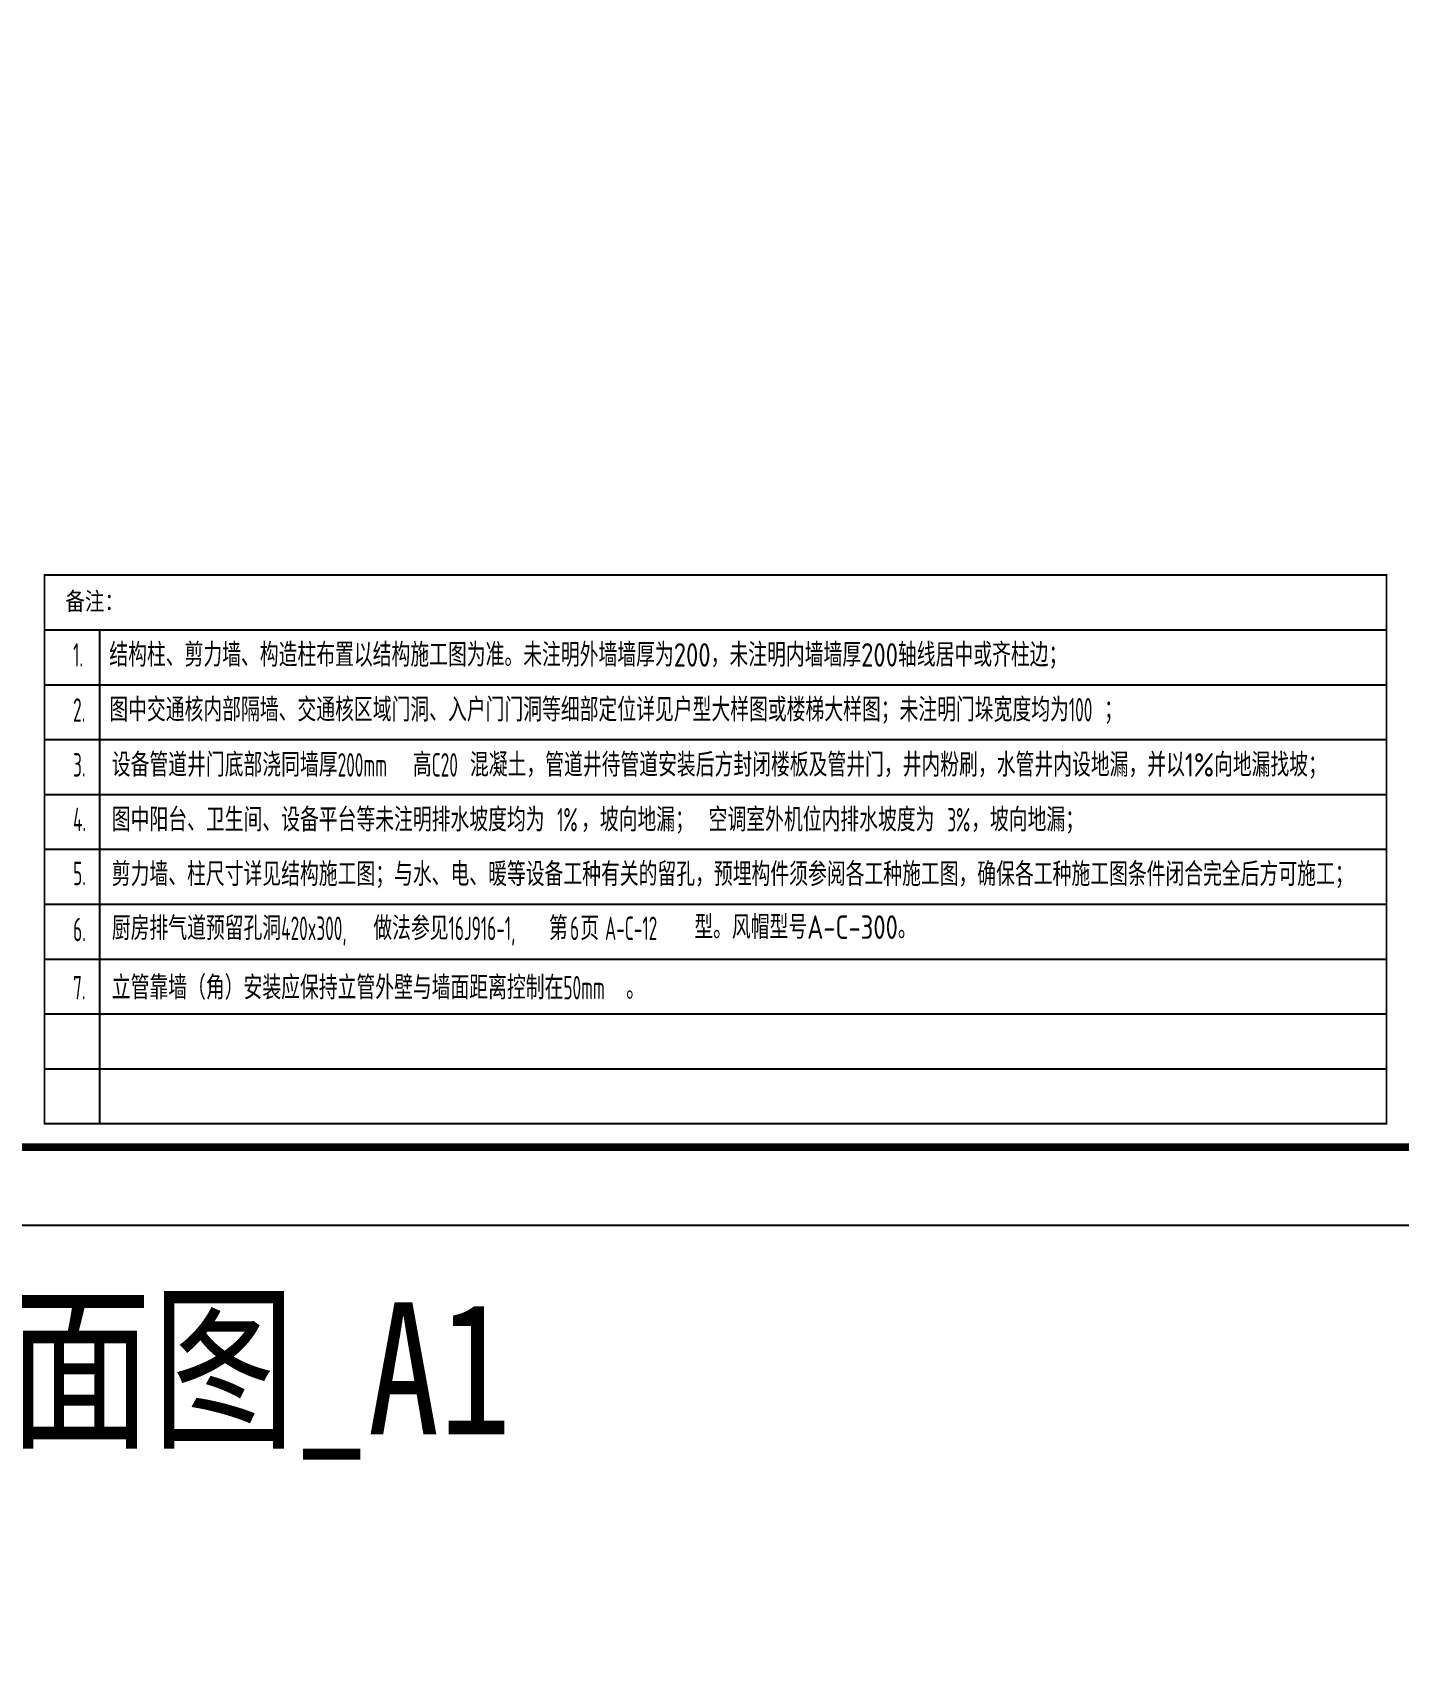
# Model space of a CAD drawing. Extents: x -518115 to 389031, y -209821 to 1628073.
# Drawn here: x 15451 to 32868, y 713980 to 734882 of the extents above; entities that cross this region are included whole.
import ezdxf
from ezdxf.xclip import XClip

# ---------------------------------------------------------------- set-up
doc = ezdxf.new("R2010")
doc.units = 0
doc.header["$LTSCALE"] = 1000
doc.header["$MEASUREMENT"] = 0
doc.header["$XCLIPFRAME"] = 0
doc.linetypes.add('DOTE', pattern=[2.42, 2, -0.2, 0.02, -0.2])
for name, color, linetype in [('C-Sheet-图框', 101, 'Continuous'), ('PUB_TEXT', 4, 'Continuous'), ('图框', 140, 'Continuous'), ('导图字', 7, 'Continuous')]:
    doc.layers.add(name, color=color, linetype=linetype)
doc.layers.add('DOTE', color=19, linetype='DOTE', lineweight=9)
doc.layers.add('yichutu', color=7, linetype='Continuous', true_color=0xffffff, plot=False)
doc.styles.add('宋体', font='', dxfattribs={"height": 50})
doc.styles.add('房间名称', font='TSSDENG', dxfattribs={"width": 0.8, "bigfont": 'HZTXT'})
doc.styles.add('黑体', font='')
doc.styles.get('宋体').set_extended_font_data('SimSun')
doc.styles.get('黑体').set_extended_font_data('SimHei')

# ---------------------------------------------------------------- blocks, each defined once
blk = doc.blocks.new('A$C74D73064')
at = {"layer": 'DOTE', "color": 5}
for p, q in [((-57945, 93137), (-57945, 8149)), ((-52495, 93137), (-52495, 8149))]:
    blk.add_line(p, q, dxfattribs=at)
blk = doc.blocks.new('TK')
at = {"layer": '图框'}
blk.add_lwpolyline([(465375, 548714), (549475, 548714), (549475, 489314), (465375, 489314)], close=True, dxfattribs=at)
blk.add_lwpolyline([(465375, 548714), (549475, 548714), (549475, 489314), (465375, 489314)], close=True, dxfattribs=at)
at = {"layer": '图框', "const_width": 100}
blk.add_lwpolyline([(548475, 490314), (548475, 547714), (467875, 547714), (467875, 490314)], close=True, dxfattribs=at)
blk = doc.blocks.new('A$C78D13F63')
at = {"layer": 'C-Sheet-图框', "color": 0}
for p, q in [((14087, 6600), (31204, 6600)), ((14787, 6600), (14787, 300)), ((14087, 5900), (31204, 5900)), ((14087, 5200), (31204, 5200)), ((14087, 4500), (31204, 4500)), ((14087, 3800), (31204, 3800)), ((14087, 3100), (31204, 3100)), ((14087, 2400), (31204, 2400)), ((14087, 1700), (31204, 1700)), ((14087, 1000), (31204, 1000))]:
    blk.add_line(p, q, dxfattribs=at)
at = {"layer": 'C-Sheet-图框', "color": 0, "const_width": 24}
blk.add_lwpolyline([(14087, 300), (14087, 7300), (31204, 7300), (31204, 300)], close=True, dxfattribs=at)
at = {"layer": 'PUB_TEXT', "color": 2}
for s, height, style, width, p in [('备注：', 227.8, '宋体', 0.8, (14353, 6851)), ('厨房排气道预留孔洞', 300, '房间名称', 0.8, (14945, 2642)), ('420x300,', 300, '房间名称', 0.56, (17105, 2642)), ('做法参见', 300, '房间名称', 0.8, (18281, 2642)), ('16J916-1,', 300, '房间名称', 0.56, (19241, 2642)), ('第', 300, '房间名称', 0.8, (20521, 2642)), ('6', 300, '房间名称', 0.56, (20790, 2642)), ('页', 300, '房间名称', 0.8, (20921, 2642)), ('A-C-12', 300, '房间名称', 0.56, (21235, 2642)), ('型。风帽型号A-C-300。', 300, '房间名称', 0.8, (22375, 2657))]:
    blk.add_text(s, height=height, dxfattribs=dict(at, style=style, width=width)).set_placement(p)
at = {"layer": 'PUB_TEXT', "style": '房间名称'}
for s, width, p in [('1.', 0.56, (14451, 6130)), ('结构柱、剪力墙、构造柱布置以结构施工图为准。未注明外墙墙厚为200，未注明内墙墙厚200轴线居中或齐柱边；', 0.8, (14913, 6130)), ('2.', 0.56, (14451, 5427)), ('图中交通核内部隔墙、交通核区域门洞、入户门门洞等细部定位详见户型大样图或楼梯大样图；未注明门垛宽度均为', 0.8, (14913, 5430)), ('100', 0.56, (27153, 5430)), ('；', 0.8, (27601, 5430)), ('3.', 0.56, (14451, 4727)), ('设备管道井门底部浇同墙厚', 0.8, (14945, 4727)), ('200mm', 0.56, (17825, 4727)), ('高', 0.8, (18785, 4727)), ('C20', 0.56, (19025, 4727)), ('混凝土，管道井待管道安装后方封闭楼板及管井门，井内粉刷，水管井内设地漏，并以1%%%向地漏找坡；', 0.8, (19513, 4727)), ('4.', 0.56, (14451, 4032)), ('图中阳台、卫生间、设备平台等未注明排水坡度均为', 0.8, (14945, 4027)), ('1%', 0.56, (20626, 4027)), ('，坡向地漏；', 0.8, (20930, 4027)), ('空调室外机位内排水坡度为', 0.8, (22558, 4027)), ('3%%%', 0.56, (25602, 4027)), ('，坡向地漏；', 0.8, (25906, 4027)), ('5.', 0.56, (14451, 3342)), ('剪力墙、柱尺寸详见结构施工图；与水、电、暖等设备工种有关的留孔，预埋构件须参阅各工种施工图，确保各工种施工图条件闭合完全后方可施工；', 0.8, (14945, 3332)), ('6.', 0.56, (14451, 2627)), ('7.', 0.56, (14451, 1885)), ('立管靠墙（角）安装应保持立管外壁与墙面距离控制在', 0.8, (14945, 1885)), ('50mm', 0.56, (20705, 1885)), ('。', 0.8, (21505, 1885))]:
    blk.add_text(s, height=300, dxfattribs=dict(at, width=width)).set_placement(p)
blk = doc.blocks.new('yct-841-594-84100-59399.9999999999-100-1000.0')
at = {"layer": 'yichutu', "color": 7, "true_color": 0xffffff}
blk.add_lwpolyline([(0, 0), (0, 59400), (84100, 59400), (84100, 0)], close=True, dxfattribs=at)

msp = doc.modelspace()

# ---------------------------------------------------------------- block references
msp.add_blockref('TK', (-466360.9, 230351.7))
ref = msp.add_blockref('A$C74D73064', (83399.2, 686807.6))
XClip(ref).set_block_clipping_path([(-72082.5976409552, 50822.2563254365), (-18082.6107620973, 70322.2577319878)])

# ---------------------------------------------------------------- texts
at = {"layer": '导图字', "color": 1, "style": '黑体', "width": 0.8}
msp.add_text('建施_08_负一层平面图_A1', height=1682.363, dxfattribs=at).set_placement((457.3, 717001.9))

# ---------------------------------------------------------------- next in the draw order: block references
msp.add_blockref('A$C78D13F63', (1514.1, 720665.3))

# ---------------------------------------------------------------- next in the draw order: block references
at = {"layer": 'yichutu'}
msp.add_blockref('yct-841-594-84100-59399.9999999999-100-1000.0', (-985.9, 719665.3), dxfattribs=at)

doc.saveas('drawing.dxf')
